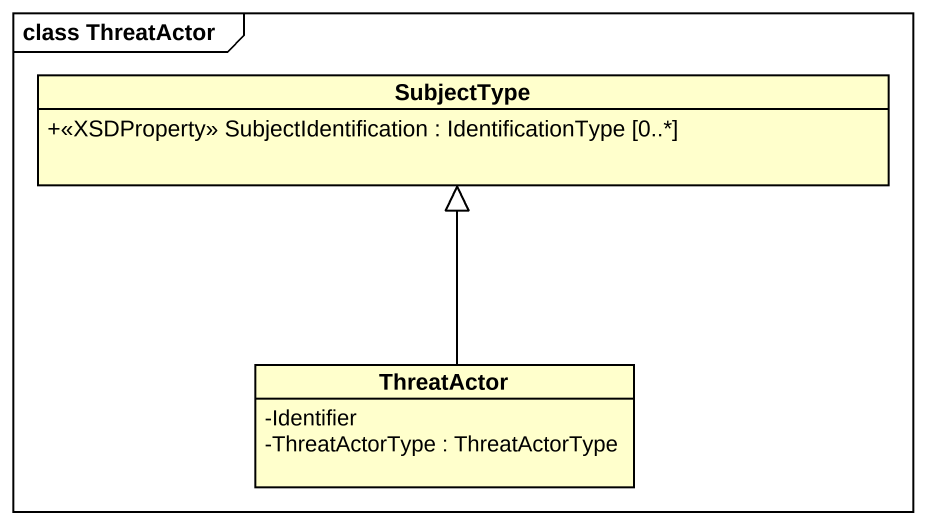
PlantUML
@startuml
mainframe class ThreatActor
hide circle
hide empty members
skinparam classAttributeIconSize 0
class SubjectType {
  +<<XSDProperty>> SubjectIdentification : IdentificationType [0..*]
}
class ThreatActor {
  -Identifier
  -ThreatActorType : ThreatActorType
}
ThreatActor -up-|> SubjectType
@enduml
